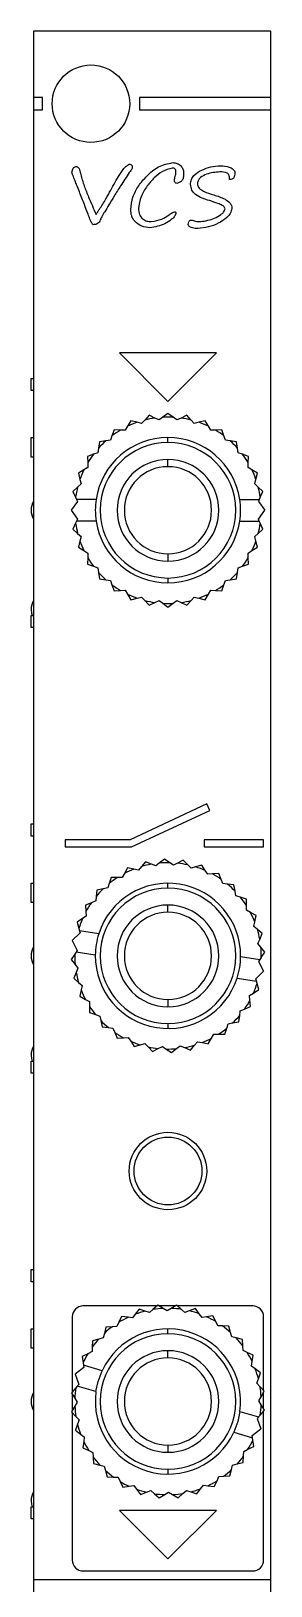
# Model space of a CAD drawing. Extents: x 93 to 105, y 84 to 213.
# Drawn here: x 95 to 104.9, y 148.5 to 212.8 of the extents above; entities that cross this region are included whole.
import ezdxf

# ---------------------------------------------------------------- set-up
doc = ezdxf.new("R2010")
doc.units = 0
doc.layers.get('0').update_dxf_attribs({"linetype": 'CONTINUOUS'})

msp = doc.modelspace()

# ---------------------------------------------------------------- linework, layer by layer
at = {"color": 7, "linetype": 'CONTINUOUS'}
for p, q in [((104.891, 212.795), (95.091, 212.795)), ((95.091, 212.795), (95.091, 210.045)), ((104.891, 210.045), (104.891, 212.795)), ((95.461, 210.045), (95.091, 210.045)), ((95.091, 210.045), (95.091, 209.545)), ((95.091, 209.545), (95.461, 209.545)), ((95.091, 209.545), (95.091, 148.795)), ((95.461, 209.545), (95.461, 210.045)), ((104.891, 210.045), (99.461, 210.045)), ((99.461, 210.045), (99.461, 209.545)), ((99.461, 209.545), (104.891, 209.545)), ((104.891, 209.545), (104.891, 210.045)), ((104.891, 148.795), (104.891, 209.545)), ((98.641, 199.495), (100.641, 197.495)), ((102.641, 199.495), (98.641, 199.495)), ((100.641, 197.495), (102.641, 199.495)), ((94.991, 197.945), (94.991, 198.445)), ((94.991, 198.445), (95.091, 198.445)), ((95.091, 197.945), (94.991, 197.945)), ((99.11, 196.691), (98.972, 196.465)), ((99.367, 196.629), (99.11, 196.691)), ((99.552, 196.584), (99.367, 196.629)), ((99.681, 196.724), (99.552, 196.584)), ((99.86, 196.918), (99.681, 196.724)), ((100.1, 196.807), (99.86, 196.918)), ((100.273, 196.727), (100.1, 196.807)), ((100.427, 196.839), (100.273, 196.727)), ((100.641, 196.995), (100.427, 196.839)), ((100.854, 196.839), (100.641, 196.995)), ((101.008, 196.727), (100.854, 196.839)), ((101.181, 196.807), (101.008, 196.727)), ((101.421, 196.918), (101.181, 196.807)), ((101.6, 196.724), (101.421, 196.918)), ((101.729, 196.584), (101.6, 196.724)), ((101.914, 196.629), (101.729, 196.584)), ((102.171, 196.691), (101.914, 196.629)), ((102.309, 196.465), (102.171, 196.691)), ((94.991, 195.195), (94.991, 195.995)), ((94.991, 195.995), (95.091, 195.995)), ((98.327, 196.073), (98.262, 195.894)), ((98.418, 196.321), (98.327, 196.073)), ((98.683, 196.31), (98.418, 196.321)), ((98.873, 196.303), (98.683, 196.31)), ((98.972, 196.465), (98.873, 196.303)), ((100.641, 195.795), (100.641, 195.995)), ((102.408, 196.303), (102.309, 196.465)), ((102.598, 196.31), (102.408, 196.303)), ((102.863, 196.321), (102.598, 196.31)), ((102.954, 196.073), (102.863, 196.321)), ((103.02, 195.894), (102.954, 196.073)), ((97.742, 195.374), (97.563, 195.309)), ((97.771, 195.562), (97.742, 195.374)), ((97.812, 195.824), (97.771, 195.562)), ((98.074, 195.865), (97.812, 195.824)), ((98.262, 195.894), (98.074, 195.865)), ((103.208, 195.865), (103.02, 195.894)), ((103.469, 195.824), (103.208, 195.865)), ((103.51, 195.562), (103.469, 195.824)), ((103.539, 195.374), (103.51, 195.562)), ((103.718, 195.309), (103.539, 195.374)), ((95.091, 195.195), (94.991, 195.195)), ((97.333, 194.763), (97.171, 194.664)), ((97.563, 195.309), (97.315, 195.218)), ((97.315, 195.218), (97.326, 194.953)), ((97.326, 194.953), (97.333, 194.763)), ((100.641, 194.795), (100.641, 195.095)), ((103.967, 195.218), (103.718, 195.309)), ((103.948, 194.763), (103.956, 194.953)), ((104.11, 194.664), (103.948, 194.763)), ((103.956, 194.953), (103.967, 195.218)), ((97.052, 194.084), (96.912, 193.955)), ((97.171, 194.664), (96.945, 194.526)), ((96.945, 194.526), (97.007, 194.269)), ((97.007, 194.269), (97.052, 194.084)), ((104.336, 194.526), (104.11, 194.664)), ((104.229, 194.084), (104.274, 194.269)), ((104.369, 193.955), (104.229, 194.084)), ((104.274, 194.269), (104.336, 194.526)), ((96.912, 193.955), (96.717, 193.776)), ((96.717, 193.776), (96.829, 193.536)), ((96.829, 193.536), (96.871, 193.445)), ((97.675, 193.445), (96.871, 193.445)), ((96.871, 193.445), (96.909, 193.363)), ((103.607, 193.445), (104.411, 193.445)), ((104.564, 193.776), (104.369, 193.955)), ((104.411, 193.445), (104.373, 193.363)), ((104.453, 193.536), (104.411, 193.445)), ((104.453, 193.536), (104.564, 193.776)), ((96.909, 193.363), (96.641, 192.995)), ((96.641, 192.995), (96.909, 192.628)), ((104.373, 193.363), (104.641, 192.995)), ((104.373, 192.628), (104.641, 192.995)), ((96.829, 192.455), (96.717, 192.215)), ((96.717, 192.215), (96.912, 192.036)), ((96.871, 192.545), (96.829, 192.455)), ((96.909, 192.628), (96.871, 192.545)), ((97.675, 192.545), (96.871, 192.545)), ((103.607, 192.545), (104.411, 192.545)), ((104.369, 192.036), (104.564, 192.215)), ((104.411, 192.545), (104.373, 192.628)), ((104.453, 192.455), (104.411, 192.545)), ((104.564, 192.215), (104.453, 192.455)), ((96.912, 192.036), (97.052, 191.907)), ((97.007, 191.722), (96.945, 191.465)), ((97.052, 191.907), (97.007, 191.722)), ((104.229, 191.907), (104.369, 192.036)), ((104.274, 191.722), (104.229, 191.907)), ((104.336, 191.465), (104.274, 191.722)), ((96.945, 191.465), (97.171, 191.327)), ((97.171, 191.327), (97.333, 191.228)), ((97.326, 191.038), (97.315, 190.773)), ((97.333, 191.228), (97.326, 191.038)), ((100.641, 191.195), (100.641, 190.895)), ((103.948, 191.228), (104.11, 191.327)), ((103.956, 191.038), (103.948, 191.228)), ((103.967, 190.773), (103.956, 191.038)), ((104.11, 191.327), (104.336, 191.465)), ((97.315, 190.773), (97.563, 190.682)), ((97.563, 190.682), (97.742, 190.616)), ((97.742, 190.616), (97.771, 190.428)), ((97.771, 190.428), (97.812, 190.167)), ((100.641, 190.195), (100.641, 189.995)), ((103.469, 190.167), (103.51, 190.428)), ((103.51, 190.428), (103.539, 190.616)), ((103.539, 190.616), (103.718, 190.682)), ((103.718, 190.682), (103.967, 190.773)), ((97.812, 190.167), (98.074, 190.126)), ((98.074, 190.126), (98.262, 190.097)), ((98.262, 190.097), (98.327, 189.918)), ((98.327, 189.918), (98.418, 189.669)), ((98.418, 189.669), (98.683, 189.68)), ((98.683, 189.68), (98.873, 189.688)), ((98.873, 189.688), (98.972, 189.526)), ((102.309, 189.526), (102.408, 189.688)), ((102.408, 189.688), (102.598, 189.68)), ((102.598, 189.68), (102.863, 189.669)), ((102.863, 189.669), (102.954, 189.918)), ((102.954, 189.918), (103.02, 190.097)), ((103.02, 190.097), (103.208, 190.126)), ((103.208, 190.126), (103.469, 190.167)), ((98.972, 189.526), (99.11, 189.3)), ((99.11, 189.3), (99.367, 189.362)), ((99.367, 189.362), (99.552, 189.407)), ((99.552, 189.407), (99.681, 189.267)), ((99.681, 189.267), (99.86, 189.072)), ((99.86, 189.072), (100.1, 189.183)), ((100.1, 189.183), (100.273, 189.263)), ((100.273, 189.263), (100.427, 189.151)), ((100.427, 189.151), (100.641, 188.995)), ((100.641, 188.995), (100.854, 189.151)), ((100.854, 189.151), (101.008, 189.263)), ((101.008, 189.263), (101.181, 189.183)), ((101.181, 189.183), (101.421, 189.072)), ((101.421, 189.072), (101.6, 189.267)), ((101.6, 189.267), (101.729, 189.407)), ((101.729, 189.407), (101.914, 189.362)), ((101.914, 189.362), (102.171, 189.3)), ((102.171, 189.3), (102.309, 189.526)), ((94.991, 188.145), (94.991, 188.645)), ((94.991, 188.645), (95.091, 188.645)), ((95.091, 188.145), (94.991, 188.145)), ((102.246, 180.86), (99.074, 179.38)), ((99.141, 179.08), (102.373, 180.588)), ((102.373, 180.588), (102.246, 180.86)), ((94.991, 179.53), (94.991, 180.03)), ((94.991, 180.03), (95.091, 180.03)), ((95.091, 179.53), (94.991, 179.53)), ((96.391, 179.38), (96.391, 179.08)), ((99.074, 179.38), (96.391, 179.38)), ((102.141, 179.38), (102.141, 179.08)), ((104.591, 179.38), (102.141, 179.38)), ((104.591, 179.08), (104.591, 179.38)), ((96.391, 179.08), (99.141, 179.08)), ((102.141, 179.08), (104.591, 179.08)), ((98.844, 177.986), (98.751, 177.82)), ((98.974, 178.217), (98.844, 177.986)), ((99.233, 178.164), (98.974, 178.217)), ((99.42, 178.126), (99.233, 178.164)), ((99.543, 178.271), (99.42, 178.126)), ((99.715, 178.472), (99.543, 178.271)), ((99.959, 178.37), (99.715, 178.472)), ((100.135, 178.296), (99.959, 178.37)), ((100.284, 178.414), (100.135, 178.296)), ((100.492, 178.578), (100.284, 178.414)), ((100.712, 178.43), (100.492, 178.578)), ((100.869, 178.323), (100.712, 178.43)), ((101.039, 178.41), (100.869, 178.323)), ((101.275, 178.53), (101.039, 178.41)), ((101.461, 178.342), (101.275, 178.53)), ((101.595, 178.207), (101.461, 178.342)), ((101.778, 178.258), (101.595, 178.207)), ((102.033, 178.33), (101.778, 178.258)), ((102.179, 178.11), (102.033, 178.33)), ((102.284, 177.951), (102.179, 178.11)), ((102.738, 177.986), (102.474, 177.966)), ((102.838, 177.742), (102.738, 177.986)), ((94.991, 176.78), (94.991, 177.58)), ((94.991, 177.58), (95.091, 177.58)), ((97.969, 177.352), (97.709, 177.302)), ((98.156, 177.389), (97.969, 177.352)), ((98.215, 177.57), (98.156, 177.389)), ((98.296, 177.821), (98.215, 177.57)), ((98.561, 177.82), (98.296, 177.821)), ((98.751, 177.82), (98.561, 177.82)), ((100.641, 177.38), (100.641, 177.58)), ((102.474, 177.966), (102.284, 177.951)), ((102.91, 177.565), (102.838, 177.742)), ((103.099, 177.543), (102.91, 177.565)), ((103.362, 177.512), (103.099, 177.543)), ((103.413, 177.252), (103.362, 177.512)), ((95.091, 176.78), (94.991, 176.78)), ((97.479, 176.778), (97.235, 176.678)), ((97.656, 176.85), (97.479, 176.778)), ((97.678, 177.039), (97.656, 176.85)), ((97.709, 177.302), (97.678, 177.039)), ((103.449, 177.065), (103.413, 177.252)), ((103.63, 177.006), (103.449, 177.065)), ((103.882, 176.925), (103.63, 177.006)), ((103.881, 176.66), (103.882, 176.925)), ((97.111, 176.119), (96.891, 175.973)), ((97.27, 176.224), (97.111, 176.119)), ((97.235, 176.678), (97.255, 176.414)), ((97.255, 176.414), (97.27, 176.224)), ((100.641, 176.38), (100.641, 176.68)), ((103.88, 176.47), (103.881, 176.66)), ((104.046, 176.377), (103.88, 176.47)), ((104.277, 176.247), (104.046, 176.377)), ((104.224, 175.988), (104.277, 176.247)), ((97.014, 175.535), (96.691, 175.215)), ((96.891, 175.973), (96.963, 175.718)), ((96.963, 175.718), (96.99, 175.622)), ((97.783, 175.495), (96.99, 175.622)), ((96.99, 175.622), (97.014, 175.535)), ((104.186, 175.801), (104.224, 175.988)), ((104.331, 175.678), (104.186, 175.801)), ((104.532, 175.506), (104.331, 175.678)), ((104.43, 175.262), (104.532, 175.506)), ((96.691, 175.215), (96.898, 174.809)), ((96.898, 174.809), (96.847, 174.734)), ((104.356, 175.086), (104.43, 175.262)), ((104.474, 174.937), (104.356, 175.086)), ((104.638, 174.729), (104.474, 174.937)), ((96.791, 174.651), (96.643, 174.432)), ((96.643, 174.432), (96.807, 174.224)), ((96.847, 174.734), (96.791, 174.651)), ((96.807, 174.224), (96.925, 174.075)), ((97.641, 174.606), (96.847, 174.734)), ((103.641, 174.554), (104.434, 174.427)), ((104.434, 174.427), (104.384, 174.352)), ((104.384, 174.352), (104.59, 173.946)), ((104.49, 174.509), (104.434, 174.427)), ((104.49, 174.509), (104.638, 174.729)), ((96.851, 173.899), (96.749, 173.655)), ((96.749, 173.655), (96.95, 173.483)), ((96.925, 174.075), (96.851, 173.899)), ((96.95, 173.483), (97.095, 173.359)), ((103.498, 173.666), (104.292, 173.538)), ((104.267, 173.626), (104.59, 173.946)), ((104.292, 173.538), (104.267, 173.626)), ((104.319, 173.443), (104.292, 173.538)), ((97.057, 173.173), (97.004, 172.914)), ((97.004, 172.914), (97.235, 172.784)), ((97.095, 173.359), (97.057, 173.173)), ((104.011, 172.937), (104.17, 173.042)), ((104.026, 172.747), (104.011, 172.937)), ((104.17, 173.042), (104.39, 173.188)), ((104.39, 173.188), (104.319, 173.443)), ((97.235, 172.784), (97.401, 172.691)), ((97.401, 172.501), (97.4, 172.236)), ((97.4, 172.236), (97.651, 172.154)), ((97.401, 172.691), (97.401, 172.501)), ((100.641, 172.78), (100.641, 172.48)), ((103.603, 172.122), (103.626, 172.311)), ((103.626, 172.311), (103.802, 172.383)), ((103.802, 172.383), (104.047, 172.483)), ((104.047, 172.483), (104.026, 172.747)), ((97.651, 172.154), (97.832, 172.095)), ((97.832, 172.095), (97.869, 171.909)), ((97.869, 171.909), (97.919, 171.649)), ((97.919, 171.649), (98.182, 171.618)), ((98.182, 171.618), (98.371, 171.595)), ((98.371, 171.595), (98.443, 171.419)), ((100.641, 171.78), (100.641, 171.58)), ((102.985, 171.339), (103.067, 171.591)), ((103.067, 171.591), (103.126, 171.772)), ((103.126, 171.772), (103.312, 171.808)), ((103.312, 171.808), (103.572, 171.859)), ((103.572, 171.859), (103.603, 172.122)), ((98.443, 171.419), (98.543, 171.174)), ((98.543, 171.174), (98.807, 171.195)), ((98.807, 171.195), (98.997, 171.21)), ((98.997, 171.21), (99.102, 171.051)), ((99.102, 171.051), (99.248, 170.831)), ((99.503, 170.902), (99.686, 170.954)), ((99.686, 170.954), (99.82, 170.819)), ((101.738, 170.89), (101.862, 171.035)), ((101.862, 171.035), (102.048, 170.997)), ((102.048, 170.997), (102.307, 170.944)), ((102.307, 170.944), (102.437, 171.175)), ((102.437, 171.175), (102.53, 171.341)), ((102.53, 171.341), (102.72, 171.34)), ((102.72, 171.34), (102.985, 171.339)), ((99.248, 170.831), (99.503, 170.902)), ((99.82, 170.819), (100.006, 170.631)), ((100.006, 170.631), (100.242, 170.751)), ((100.242, 170.751), (100.412, 170.837)), ((100.412, 170.837), (100.57, 170.731)), ((100.57, 170.731), (100.789, 170.583)), ((100.789, 170.583), (100.997, 170.747)), ((100.997, 170.747), (101.146, 170.865)), ((101.146, 170.865), (101.322, 170.791)), ((101.322, 170.791), (101.566, 170.689)), ((101.566, 170.689), (101.738, 170.89)), ((94.991, 169.73), (94.991, 170.23)), ((94.991, 170.23), (95.091, 170.23)), ((95.091, 169.73), (94.991, 169.73)), ((94.991, 161.115), (94.991, 161.615)), ((94.991, 161.615), (95.091, 161.615)), ((95.091, 161.115), (94.991, 161.115)), ((100.188, 160.115), (97.141, 160.115)), ((99.45, 159.984), (99.293, 159.772)), ((99.701, 159.899), (99.45, 159.984)), ((100.218, 160.143), (100.022, 159.965)), ((100.447, 160.011), (100.218, 160.143)), ((100.946, 160.115), (100.266, 160.115)), ((100.612, 159.915), (100.447, 160.011)), ((100.775, 160.013), (100.612, 159.915)), ((101.002, 160.149), (100.775, 160.013)), ((101.201, 159.974), (101.002, 160.149)), ((104.141, 160.115), (101.041, 160.115)), ((101.773, 160.002), (101.523, 159.913)), ((101.934, 159.792), (101.773, 160.002)), ((96.691, 159.665), (96.691, 156.565)), ((98.615, 159.439), (98.534, 159.267)), ((98.728, 159.679), (98.615, 159.439)), ((98.991, 159.644), (98.728, 159.679)), ((99.179, 159.619), (98.991, 159.644)), ((99.293, 159.772), (99.179, 159.619)), ((99.881, 159.838), (99.701, 159.899)), ((100.022, 159.965), (99.881, 159.838)), ((101.344, 159.849), (101.201, 159.974)), ((101.523, 159.913), (101.344, 159.849)), ((102.049, 159.641), (101.934, 159.792)), ((102.237, 159.669), (102.049, 159.641)), ((102.499, 159.707), (102.237, 159.669)), ((102.616, 159.47), (102.499, 159.707)), ((102.7, 159.299), (102.616, 159.47)), ((104.591, 156.618), (104.591, 159.665)), ((94.991, 158.365), (94.991, 159.165)), ((94.991, 159.165), (95.091, 159.165)), ((97.785, 158.748), (97.529, 158.679)), ((97.969, 158.797), (97.785, 158.748)), ((98.015, 158.981), (97.969, 158.797)), ((98.08, 159.238), (98.015, 158.981)), ((98.344, 159.255), (98.08, 159.238)), ((98.534, 159.267), (98.344, 159.255)), ((100.641, 158.965), (100.641, 159.165)), ((102.89, 159.29), (102.7, 159.299)), ((103.155, 159.277), (102.89, 159.29)), ((103.223, 159.021), (103.155, 159.277)), ((103.272, 158.837), (103.223, 159.021)), ((103.457, 158.791), (103.272, 158.837)), ((103.713, 158.726), (103.457, 158.791)), ((103.73, 158.462), (103.713, 158.726)), ((95.091, 158.365), (94.991, 158.365)), ((97.336, 158.141), (97.099, 158.024)), ((97.507, 158.225), (97.336, 158.141)), ((97.516, 158.415), (97.507, 158.225)), ((97.529, 158.679), (97.516, 158.415)), ((100.641, 157.965), (100.641, 158.265)), ((103.743, 158.272), (103.73, 158.462)), ((103.915, 158.191), (103.743, 158.272)), ((104.154, 158.078), (103.915, 158.191)), ((104.119, 157.815), (104.154, 158.078)), ((97.165, 157.574), (96.804, 157.297)), ((97.099, 158.024), (97.137, 157.762)), ((97.137, 157.762), (97.152, 157.664)), ((97.923, 157.436), (97.152, 157.664)), ((97.152, 157.664), (97.165, 157.574)), ((104.094, 157.627), (104.119, 157.815)), ((104.247, 157.513), (104.094, 157.627)), ((104.459, 157.356), (104.247, 157.513)), ((96.804, 157.297), (96.957, 156.869)), ((96.897, 156.801), (96.832, 156.726)), ((96.957, 156.869), (96.897, 156.801)), ((97.668, 156.573), (96.897, 156.801)), ((104.313, 156.925), (104.374, 157.105)), ((104.441, 156.784), (104.313, 156.925)), ((104.374, 157.105), (104.459, 157.356)), ((104.618, 156.588), (104.441, 156.784)), ((96.832, 156.726), (96.657, 156.527)), ((96.657, 156.527), (96.793, 156.3)), ((96.691, 156.471), (96.691, 155.791)), ((96.793, 156.3), (96.891, 156.137)), ((96.891, 156.137), (96.795, 155.972)), ((104.391, 156.194), (104.486, 156.359)), ((104.488, 156.031), (104.391, 156.194)), ((104.486, 156.359), (104.618, 156.588)), ((104.591, 155.86), (104.591, 156.54)), ((96.795, 155.972), (96.663, 155.743)), ((96.663, 155.743), (96.841, 155.547)), ((96.691, 155.712), (96.691, 149.615)), ((96.841, 155.547), (96.968, 155.406)), ((103.613, 155.758), (104.384, 155.53)), ((104.384, 155.53), (104.324, 155.462)), ((104.45, 155.605), (104.384, 155.53)), ((104.45, 155.605), (104.624, 155.804)), ((104.624, 155.804), (104.488, 156.031)), ((104.591, 149.615), (104.591, 155.765)), ((96.907, 155.226), (96.822, 154.975)), ((96.822, 154.975), (97.034, 154.817)), ((96.968, 155.406), (96.907, 155.226)), ((103.358, 154.894), (104.129, 154.667)), ((104.116, 154.757), (104.477, 155.033)), ((104.324, 155.462), (104.477, 155.033)), ((97.034, 154.817), (97.187, 154.704)), ((97.162, 154.515), (97.127, 154.253)), ((97.127, 154.253), (97.367, 154.14)), ((97.187, 154.704), (97.162, 154.515)), ((100.641, 154.365), (100.641, 154.065)), ((103.945, 154.19), (104.183, 154.307)), ((104.129, 154.667), (104.116, 154.757)), ((104.144, 154.569), (104.129, 154.667)), ((104.183, 154.307), (104.144, 154.569)), ((97.367, 154.14), (97.539, 154.058)), ((97.539, 154.058), (97.551, 153.868)), ((97.551, 153.868), (97.568, 153.604)), ((97.568, 153.604), (97.825, 153.54)), ((103.312, 153.534), (103.496, 153.583)), ((103.496, 153.583), (103.752, 153.651)), ((103.752, 153.651), (103.765, 153.916)), ((103.765, 153.916), (103.774, 154.106)), ((103.774, 154.106), (103.945, 154.19)), ((97.825, 153.54), (98.009, 153.494)), ((98.009, 153.494), (98.058, 153.31)), ((98.058, 153.31), (98.127, 153.054)), ((98.127, 153.054), (98.391, 153.041)), ((98.391, 153.041), (98.581, 153.032)), ((98.581, 153.032), (98.665, 152.861)), ((100.641, 153.365), (100.641, 153.165)), ((102.666, 152.891), (102.748, 153.063)), ((102.748, 153.063), (102.938, 153.076)), ((102.938, 153.076), (103.202, 153.093)), ((103.202, 153.093), (103.266, 153.349)), ((103.266, 153.349), (103.312, 153.534)), ((98.665, 152.861), (98.782, 152.623)), ((98.782, 152.623), (99.044, 152.662)), ((99.044, 152.662), (99.232, 152.69)), ((99.232, 152.69), (99.348, 152.539)), ((99.348, 152.539), (99.509, 152.329)), ((99.509, 152.329), (99.758, 152.418)), ((99.758, 152.418), (99.937, 152.482)), ((99.937, 152.482), (100.08, 152.356)), ((100.08, 152.356), (100.279, 152.182)), ((100.279, 152.182), (100.506, 152.318)), ((100.506, 152.318), (100.669, 152.415)), ((100.669, 152.415), (100.834, 152.32)), ((100.834, 152.32), (101.063, 152.188)), ((101.063, 152.188), (101.259, 152.365)), ((101.259, 152.365), (101.4, 152.493)), ((101.4, 152.493), (101.58, 152.432)), ((101.58, 152.432), (101.831, 152.347)), ((101.831, 152.347), (101.989, 152.559)), ((101.989, 152.559), (102.102, 152.712)), ((102.102, 152.712), (102.291, 152.687)), ((102.291, 152.687), (102.553, 152.652)), ((102.553, 152.652), (102.666, 152.891)), ((94.991, 151.315), (94.991, 151.815)), ((94.991, 151.815), (95.091, 151.815)), ((102.641, 151.665), (98.641, 151.665)), ((98.641, 151.665), (100.641, 149.665)), ((100.641, 149.665), (102.641, 151.665)), ((95.091, 151.315), (94.991, 151.315)), ((97.141, 149.165), (104.141, 149.165)), ((95.091, 148.795), (95.091, 148.295)), ((104.891, 148.795), (95.091, 148.795)), ((104.891, 148.295), (104.891, 148.795))]:
    msp.add_line(p, q, dxfattribs=at)
at = {"color": 7, "linetype": 'CONTINUOUS', "flags": 128}
for points in [[(94.991, 188.895), (95.005, 188.749), (95.034, 188.645)], [(94.991, 170.48), (95.005, 170.334), (95.034, 170.23)], [(97.668, 156.573), (97.755, 156.986), (97.923, 157.436)], [(103.613, 155.758), (103.526, 155.344), (103.358, 154.894)], [(94.991, 152.065), (95.005, 151.919), (95.034, 151.815)]]:
    msp.add_lwpolyline(points, dxfattribs=at)
at = {"color": 7, "linetype": 'CONTINUOUS'}
for centre, radius in [((97.461, 209.795), 1.6), ((100.641, 165.69), 1.6), ((100.641, 165.69), 1.4)]:
    msp.add_circle(centre, radius, dxfattribs=at)
for centre, radius, start, end in [((100.641, 192.995), 3.85, 109.31612, 115.68388), ((100.641, 192.995), 3.85, 98.06612, 104.43388), ((100.641, 192.995), 3.85, 86.81612, 93.18388), ((100.641, 192.995), 3.85, 75.56612, 81.93388), ((100.641, 192.995), 3.85, 64.31612, 70.68388), ((100.641, 192.995), 3, 8.62693, 171.37307), ((100.641, 192.995), 3.85, 120.56612, 126.93388), ((100.641, 192.995), 3.85, 53.06612, 59.43388), ((100.641, 192.995), 3.85, 131.81612, 138.18388), ((100.641, 192.995), 2.8, 90, 270), ((100.641, 192.995), 2.8, 270, 90), ((100.641, 192.995), 3.85, 41.81612, 48.18388), ((100.641, 192.995), 3.85, 143.06612, 149.43388), ((100.641, 192.995), 2.1, 90, 270), ((100.641, 192.995), 1.8, 90, 270), ((100.641, 192.995), 2.1, 270, 90), ((100.641, 192.995), 1.8, 270, 90), ((100.641, 192.995), 3.85, 30.56612, 36.93388), ((100.641, 192.995), 3.85, 154.31612, 160.68388), ((100.641, 192.995), 3.85, 19.31612, 25.68388), ((100.641, 192.995), 3.85, 165.56612, 171.93388), ((100.641, 192.995), 3, 171.37307, 188.62693), ((100.641, 192.995), 3, 351.37307, 8.62693), ((100.641, 192.995), 3.85, 8.06612, 14.43388), ((95.741, 192.995), 0.75, 150.07357, 180), ((95.741, 192.995), 0.75, 180, 209.92643), ((100.641, 192.995), 3.85, 188.06612, 194.43388), ((100.641, 192.995), 3, 188.62693, 351.37307), ((100.641, 192.995), 3.85, 345.56612, 351.93388), ((100.641, 192.995), 3.85, 199.31612, 205.68388), ((100.641, 192.995), 3.85, 334.31612, 340.68388), ((100.641, 192.995), 3.85, 210.56612, 216.93388), ((100.641, 192.995), 3.85, 323.06612, 329.43388), ((100.641, 192.995), 3.85, 221.81612, 228.18388), ((100.641, 192.995), 3.85, 311.81612, 318.18388), ((100.641, 192.995), 3.85, 233.06612, 239.43388), ((100.641, 192.995), 3.85, 300.56612, 306.93388), ((95.741, 188.895), 0.75, 150.07357, 180), ((100.641, 192.995), 3.85, 244.31612, 250.68388), ((100.641, 192.995), 3.85, 255.56612, 261.93388), ((100.641, 192.995), 3.85, 266.81612, 273.18388), ((100.641, 192.995), 3.85, 278.06612, 284.43388), ((100.641, 192.995), 3.85, 289.31612, 295.68388), ((100.641, 174.58), 3.85, 111.44322, 117.81097), ((100.641, 174.58), 3.85, 100.19322, 106.56097), ((100.641, 174.58), 3.85, 88.94322, 95.31097), ((100.641, 174.58), 3.85, 77.69322, 84.06097), ((100.641, 174.58), 3.85, 66.44322, 72.81097), ((100.641, 174.58), 3.85, 133.94322, 140.31097), ((100.641, 174.58), 3, 359.50402, 162.25017), ((100.641, 174.58), 2.8, 90, 270), ((100.641, 174.58), 3.85, 122.69322, 129.06097), ((100.641, 174.58), 2.8, 270, 90), ((100.641, 174.58), 3.85, 55.19322, 61.56097), ((100.641, 174.58), 3.85, 43.94322, 50.31097), ((100.641, 174.58), 3.85, 145.19322, 151.56097), ((100.641, 174.58), 3.85, 32.69322, 39.06097), ((100.641, 174.58), 3.85, 156.44322, 162.81097), ((100.641, 174.58), 2.1, 90, 270), ((100.641, 174.58), 1.8, 90, 270), ((100.641, 174.58), 2.1, 270, 90), ((100.641, 174.58), 1.8, 270, 90), ((100.641, 174.58), 3.85, 21.44322, 27.81097), ((100.641, 174.58), 3, 162.25017, 179.50402), ((100.641, 174.58), 3.85, 10.19322, 16.56097), ((95.741, 174.58), 0.75, 150.07357, 180), ((100.641, 174.58), 3.85, 358.94322, 5.31097), ((95.741, 174.58), 0.75, 180, 209.92643), ((100.641, 174.58), 3.85, 178.94322, 185.31097), ((100.641, 174.58), 3, 179.50402, 342.25017), ((100.641, 174.58), 3, 342.25017, 359.50402), ((100.641, 174.58), 3.85, 190.19322, 196.56097), ((100.641, 174.58), 3.85, 201.44322, 207.81097), ((100.641, 174.58), 3.85, 336.44322, 342.81097), ((100.641, 174.58), 3.85, 212.69322, 219.06097), ((100.641, 174.58), 3.85, 325.19322, 331.56097), ((100.641, 174.58), 3.85, 223.94322, 230.31097), ((100.641, 174.58), 3.85, 302.69322, 309.06097), ((100.641, 174.58), 3.85, 313.94322, 320.31097), ((100.641, 174.58), 3.85, 235.19322, 241.56097), ((100.641, 174.58), 3.85, 246.44322, 252.81097), ((100.641, 174.58), 3.85, 291.44322, 297.81097), ((95.741, 170.48), 0.75, 150.07357, 180), ((100.641, 174.58), 3.85, 257.69322, 264.06097), ((100.641, 174.58), 3.85, 268.94322, 275.31097), ((100.641, 174.58), 3.85, 280.19322, 286.56097), ((97.141, 159.665), 0.45, 90, 180), ((100.641, 156.165), 3.85, 92.87777, 99.24552), ((100.641, 156.165), 3.85, 81.62777, 87.99552), ((104.141, 159.665), 0.45, 0, 90), ((100.641, 156.165), 3.85, 115.37777, 121.74552), ((100.641, 156.165), 3.85, 104.12777, 110.49552), ((100.641, 156.165), 3.85, 70.37777, 76.74552), ((100.641, 156.165), 3.85, 59.12777, 65.49552), ((100.641, 156.165), 3.85, 137.87777, 144.24552), ((100.641, 156.165), 2.8, 90, 270), ((100.641, 156.165), 3, 352.18857, 154.93472), ((100.641, 156.165), 3.85, 126.62777, 132.99552), ((100.641, 156.165), 2.8, 270, 90), ((100.641, 156.165), 3.85, 47.87777, 54.24552), ((100.641, 156.165), 3.85, 36.62777, 42.99552), ((100.641, 156.165), 3.85, 149.12777, 155.49552), ((100.641, 156.165), 2.1, 90, 270), ((100.641, 156.165), 2.1, 270, 90), ((100.641, 156.165), 3.85, 25.37777, 31.74552), ((100.641, 156.165), 1.8, 90, 270), ((100.641, 156.165), 1.8, 270, 90), ((100.641, 156.165), 3.85, 14.12777, 20.49552), ((100.641, 156.165), 3.85, 2.87777, 9.24552), ((95.741, 156.165), 0.75, 150.07357, 180), ((95.741, 156.165), 0.75, 180, 209.92643), ((100.641, 156.165), 3.85, 171.62777, 177.99552), ((100.641, 156.165), 3, 172.18857, 334.93472), ((100.641, 156.165), 3.85, 182.87777, 189.24552), ((100.641, 156.165), 3.85, 351.62777, 357.99552), ((100.641, 156.165), 3.85, 194.12777, 200.49552), ((100.641, 156.165), 3.85, 205.37777, 211.74552), ((100.641, 156.165), 3.85, 329.12777, 335.49552), ((100.641, 156.165), 3.85, 216.62777, 222.99552), ((100.641, 156.165), 3.85, 317.87777, 324.24552), ((100.641, 156.165), 3.85, 227.87777, 234.24552), ((100.641, 156.165), 3.85, 306.62777, 312.99552), ((95.741, 152.065), 0.75, 150.07357, 180), ((100.641, 156.165), 3.85, 239.12777, 245.49552), ((100.641, 156.165), 3.85, 250.37777, 256.74552), ((100.641, 156.165), 3.85, 261.62777, 267.99552), ((100.641, 156.165), 3.85, 272.87777, 279.24552), ((100.641, 156.165), 3.85, 284.12777, 290.49552), ((100.641, 156.165), 3.85, 295.37777, 301.74552), ((97.141, 149.615), 0.45, 180, 270), ((104.141, 149.615), 0.45, 270, 0)]:
    msp.add_arc(centre, radius, start, end, dxfattribs=at)
for points, knots in [([(96.668, 206.967), (96.683, 207.024), (96.705, 207.104), (96.779, 207.186), (96.826, 207.194), (96.849, 207.198)], [0, 0, 0, 0, 0.559355, 0.780396, 1, 1, 1, 1]), ([(96.879, 206.421), (96.855, 206.483), (96.815, 206.584), (96.759, 206.726), (96.712, 206.846), (96.683, 206.926), (96.668, 206.967)], [0, 0, 0, 0, 0.340014, 0.560022, 0.78003, 1, 1, 1, 1]), ([(96.849, 207.198), (96.866, 207.196), (96.901, 207.191), (96.953, 207.144), (97.009, 207.037), (97.027, 206.936), (97.039, 206.868)], [0, 0, 0, 0, 0.124446, 0.249759, 0.499463, 1, 1, 1, 1]), ([(98.281, 206.221), (98.4, 206.441), (98.55, 206.719), (98.763, 207.031), (98.873, 207.196), (98.986, 207.262), (99.042, 207.295)], [0, 0, 0, 0, 0.561781, 0.708933, 0.856049, 1, 1, 1, 1]), ([(99.045, 206.949), (98.924, 206.769), (98.707, 206.449), (98.509, 206.117), (98.421, 205.971)], [0, 0, 0, 0, 0.559996, 1, 1, 1, 1]), ([(99.042, 207.295), (99.062, 207.294), (99.103, 207.291), (99.149, 207.251), (99.166, 207.201), (99.167, 207.169), (99.168, 207.153)], [0, 0, 0, 0, 0.280184, 0.55809, 0.778797, 1, 1, 1, 1]), ([(99.168, 207.153), (99.161, 207.132), (99.147, 207.089), (99.097, 207.026), (99.065, 206.978), (99.045, 206.949)], [0, 0, 0, 0, 0.276177, 0.55766, 1, 1, 1, 1]), ([(99.105, 205.422), (99.123, 205.597), (99.159, 205.946), (99.421, 206.413), (99.781, 206.829), (100.226, 207.235), (100.634, 207.318), (100.837, 207.359)], [0, 0, 0, 0, 0.1867, 0.373727, 0.561042, 0.78149, 1, 1, 1, 1]), ([(100.821, 207.137), (100.681, 207.098), (100.4, 207.02), (100.063, 206.732), (99.763, 206.384), (99.5, 205.963), (99.447, 205.623), (99.421, 205.453)], [0, 0, 0, 0, 0.185285, 0.372528, 0.559804, 0.780421, 1, 1, 1, 1]), ([(100.972, 206.967), (100.971, 206.991), (100.968, 207.04), (100.935, 207.103), (100.879, 207.134), (100.84, 207.136), (100.821, 207.137)], [0, 0, 0, 0, 0.280946, 0.559645, 0.779328, 1, 1, 1, 1]), ([(100.837, 207.359), (100.901, 207.354), (101.028, 207.344), (101.177, 207.238), (101.272, 207.1), (101.283, 207), (101.288, 206.95)], [0, 0, 0, 0, 0.280287, 0.559554, 0.779842, 1, 1, 1, 1]), ([(100.94, 206.788), (100.949, 206.821), (100.964, 206.88), (100.969, 206.94), (100.972, 206.967)], [0, 0, 0, 0, 0.560187, 1, 1, 1, 1]), ([(101.288, 206.95), (101.288, 206.895), (101.287, 206.787), (101.252, 206.629), (101.133, 206.54), (101.05, 206.516), (101.009, 206.504)], [0, 0, 0, 0, 0.281942, 0.560073, 0.780437, 1, 1, 1, 1]), ([(101.573, 206.464), (101.58, 206.53), (101.594, 206.663), (101.745, 206.891), (102.034, 207.066), (102.409, 207.206), (102.675, 207.223), (102.808, 207.232)], [0, 0, 0, 0, 0.124866, 0.249735, 0.499137, 0.749588, 1, 1, 1, 1]), ([(102.785, 206.979), (102.597, 206.961), (102.314, 206.934), (102.021, 206.78), (101.882, 206.643), (101.866, 206.549), (101.858, 206.502)], [0, 0, 0, 0, 0.499906, 0.75053, 0.875648, 1, 1, 1, 1]), ([(103.187, 206.662), (103.185, 206.713), (103.181, 206.788), (103.141, 206.882), (103.019, 206.977), (102.889, 206.978), (102.785, 206.979)], [0, 0, 0, 0, 0.250713, 0.375928, 0.500517, 1, 1, 1, 1]), ([(102.808, 207.232), (102.932, 207.227), (103.118, 207.218), (103.305, 207.11), (103.392, 207.02), (103.403, 206.958), (103.408, 206.928)], [0, 0, 0, 0, 0.5001447, 0.7503202, 0.8755578, 1, 1, 1, 1]), ([(103.408, 206.928), (103.401, 206.861), (103.392, 206.776), (103.329, 206.699), (103.269, 206.668), (103.22, 206.665), (103.187, 206.662)], [0, 0, 0, 0, 0.4996464, 0.6247957, 0.7500041, 1, 1, 1, 1]), ([(97.346, 205.225), (97.294, 205.36), (97.208, 205.584), (97.085, 205.895), (96.982, 206.158), (96.913, 206.333), (96.879, 206.421)], [0, 0, 0, 0, 0.339998, 0.559999, 0.779999, 1, 1, 1, 1]), ([(97.039, 206.868), (97.084, 206.709), (97.175, 206.39), (97.402, 205.842), (97.57, 205.451), (97.673, 205.211)], [0, 0, 0, 0, 0.279746, 0.559839, 1, 1, 1, 1]), ([(100.908, 206.628), (100.913, 206.658), (100.92, 206.712), (100.934, 206.765), (100.94, 206.788)], [0, 0, 0, 0, 0.55972, 1, 1, 1, 1]), ([(101.009, 206.504), (100.992, 206.507), (100.959, 206.513), (100.916, 206.559), (100.911, 206.602), (100.908, 206.628)], [0, 0, 0, 0, 0.279483, 0.560201, 1, 1, 1, 1]), ([(102.353, 205.79), (102.255, 205.824), (102.059, 205.892), (101.791, 206.008), (101.608, 206.219), (101.585, 206.382), (101.573, 206.464)], [0, 0, 0, 0, 0.281287, 0.562096, 0.780877, 1, 1, 1, 1]), ([(101.858, 206.502), (101.862, 206.465), (101.87, 206.392), (101.953, 206.266), (102.178, 206.132), (102.388, 206.068), (102.529, 206.025)], [0, 0, 0, 0, 0.12476, 0.249597, 0.498706, 1, 1, 1, 1]), ([(97.809, 205.431), (97.902, 205.576), (98.067, 205.835), (98.215, 206.103), (98.281, 206.221)], [0, 0, 0, 0, 0.5600274, 1, 1, 1, 1]), ([(98.421, 205.971), (98.35, 205.85), (98.223, 205.636), (98.09, 205.424), (98.032, 205.331)], [0, 0, 0, 0, 0.560003, 1, 1, 1, 1]), ([(102.997, 205.455), (102.986, 205.485), (102.965, 205.545), (102.853, 205.611), (102.652, 205.692), (102.473, 205.751), (102.353, 205.79)], [0, 0, 0, 0, 0.122629, 0.247671, 0.498352, 1, 1, 1, 1]), ([(102.529, 206.025), (102.688, 205.975), (102.928, 205.901), (103.176, 205.736), (103.269, 205.592), (103.278, 205.508), (103.282, 205.466)], [0, 0, 0, 0, 0.500916, 0.750346, 0.875197, 1, 1, 1, 1]), ([(97.548, 204.795), (97.522, 204.831), (97.468, 204.902), (97.411, 205.052), (97.371, 205.159), (97.346, 205.225)], [0, 0, 0, 0, 0.276247, 0.557684, 1, 1, 1, 1]), ([(97.673, 205.211), (97.698, 205.253), (97.742, 205.327), (97.788, 205.399), (97.809, 205.431)], [0, 0, 0, 0, 0.559989, 1, 1, 1, 1]), ([(98.032, 205.331), (97.987, 205.262), (97.908, 205.14), (97.853, 205.004), (97.828, 204.945)], [0, 0, 0, 0, 0.5604388, 1, 1, 1, 1]), ([(99.898, 204.669), (99.784, 204.682), (99.556, 204.71), (99.28, 204.892), (99.123, 205.151), (99.111, 205.332), (99.105, 205.422)], [0, 0, 0, 0, 0.279837, 0.559805, 0.779538, 1, 1, 1, 1]), ([(99.421, 205.453), (99.429, 205.374), (99.444, 205.215), (99.58, 205.028), (99.765, 204.933), (99.89, 204.926), (99.953, 204.922)], [0, 0, 0, 0, 0.279997, 0.55926, 0.779222, 1, 1, 1, 1]), ([(100.972, 205.252), (100.949, 205.204), (100.904, 205.107), (100.737, 204.971), (100.43, 204.757), (100.11, 204.704), (99.898, 204.669)], [0, 0, 0, 0, 0.1235106, 0.249287, 0.5005904, 1, 1, 1, 1]), ([(99.953, 204.922), (100.102, 204.947), (100.37, 204.993), (100.597, 205.14), (100.697, 205.204)], [0, 0, 0, 0, 0.5590806, 1, 1, 1, 1]), ([(100.697, 205.204), (100.734, 205.232), (100.799, 205.282), (100.873, 205.318), (100.905, 205.333)], [0, 0, 0, 0, 0.561592, 1, 1, 1, 1]), ([(100.905, 205.333), (100.917, 205.332), (100.939, 205.331), (100.97, 205.3), (100.971, 205.27), (100.972, 205.252)], [0, 0, 0, 0, 0.28044, 0.560297, 1, 1, 1, 1]), ([(101.478, 204.797), (101.486, 204.837), (101.497, 204.893), (101.528, 204.962), (101.556, 204.978), (101.57, 204.985)], [0, 0, 0, 0, 0.562349, 0.784032, 1, 1, 1, 1]), ([(101.57, 204.985), (101.583, 204.985), (101.606, 204.983), (101.628, 204.978), (101.638, 204.976)], [0, 0, 0, 0, 0.559726, 1, 1, 1, 1]), ([(101.638, 204.976), (101.702, 204.959), (101.817, 204.928), (101.935, 204.924), (101.987, 204.922)], [0, 0, 0, 0, 0.559915, 1, 1, 1, 1]), ([(103.282, 205.466), (103.265, 205.396), (103.231, 205.253), (103.022, 205.043), (102.726, 204.836), (102.313, 204.686), (102.025, 204.653), (101.881, 204.637)], [0, 0, 0, 0, 0.1238447, 0.2490459, 0.4991602, 0.7497071, 1, 1, 1, 1]), ([(101.987, 204.922), (102.187, 204.955), (102.487, 205.004), (102.786, 205.185), (102.951, 205.309), (102.982, 205.407), (102.997, 205.455)], [0, 0, 0, 0, 0.499382, 0.750801, 0.876454, 1, 1, 1, 1]), ([(97.828, 204.945), (97.813, 204.917), (97.783, 204.86), (97.678, 204.806), (97.597, 204.799), (97.548, 204.795)], [0, 0, 0, 0, 0.2785389, 0.5593284, 1, 1, 1, 1]), ([(101.881, 204.637), (101.803, 204.639), (101.685, 204.643), (101.556, 204.689), (101.491, 204.739), (101.482, 204.778), (101.478, 204.797)], [0, 0, 0, 0, 0.500804, 0.750953, 0.876334, 1, 1, 1, 1])]:
    msp.add_open_spline(points, degree=3, knots=knots, dxfattribs=at)

doc.saveas('drawing.dxf')
